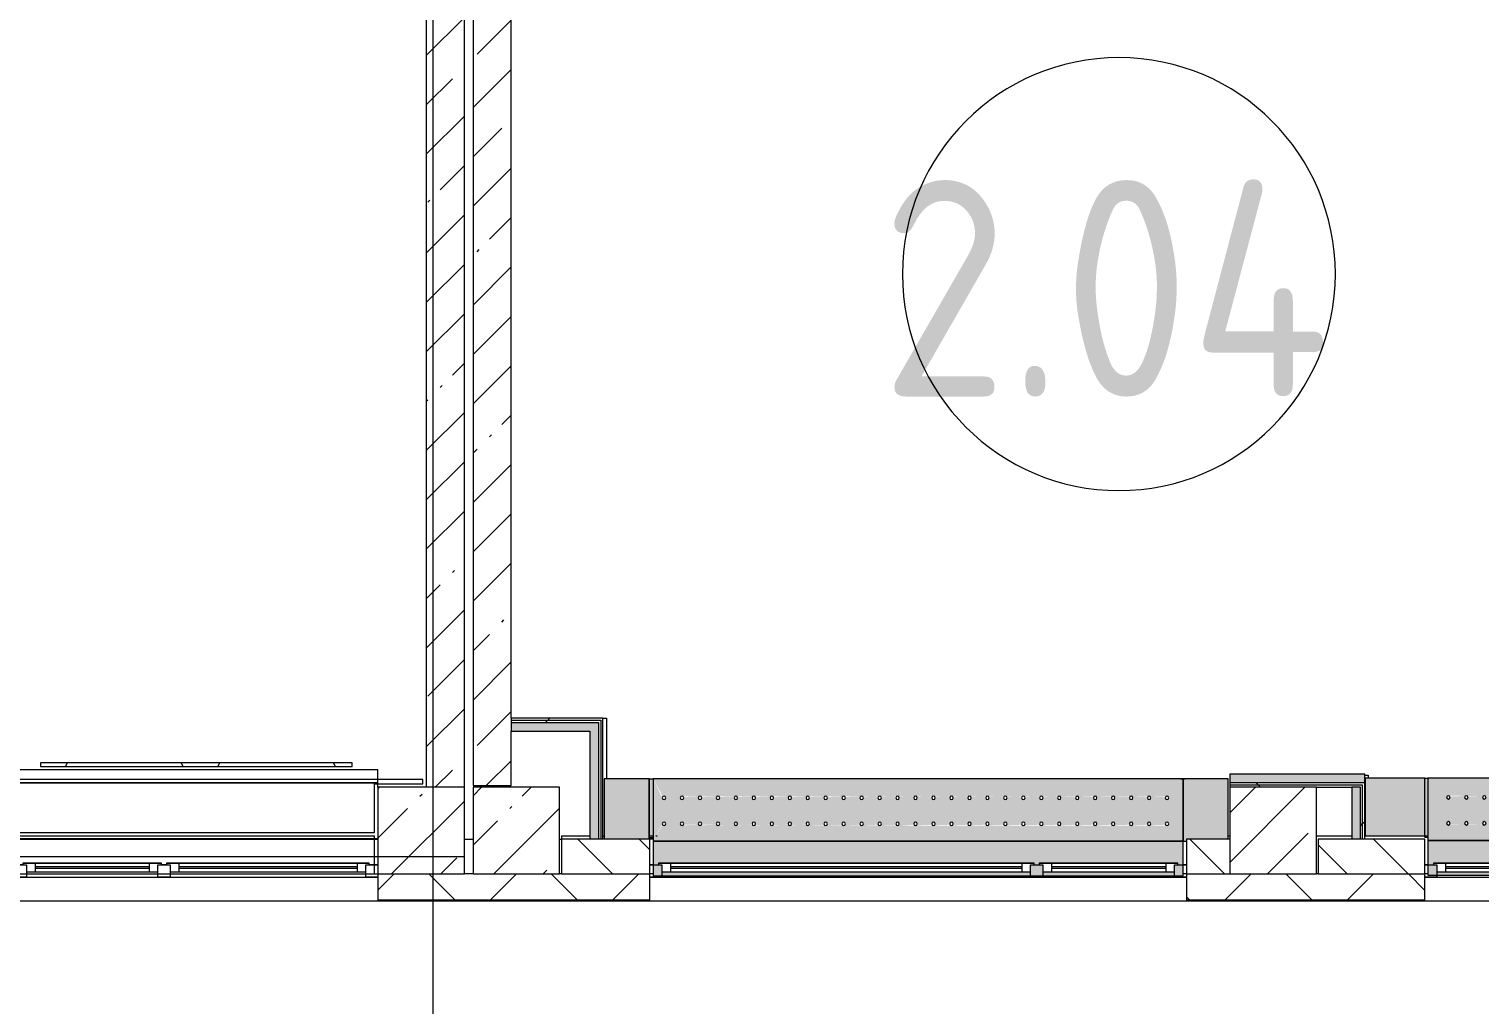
# Model space of a CAD drawing. Header units: millimetres. Extents: x 39815 to 261742, y -8553 to 29000.
# Drawn here: x 170707 to 179081, y -857 to 4779 of the extents above; entities that cross this region are included whole.
import ezdxf

# ---------------------------------------------------------------- set-up
doc = ezdxf.new("R2010")
doc.units = ezdxf.units.MM
for name, color, linetype, lineweight in [('A-AREA-IDEN', 7, 'Continuous', 9), ('A-GLAZ-2', 7, 'Continuous', 5), ('A-WALL-2', 7, 'Continuous', 9), ('A-WALL-4', 7, 'Continuous', 5), ('I-WALL-3', 7, 'Continuous', 5), ('S-COLS', 7, 'Continuous', 5), ('Знаки', 7, 'Continuous', 5), ('Оси', 7, 'Continuous', 9)]:
    doc.layers.add(name, color=color, linetype=linetype, lineweight=lineweight)
for name, color, linetype, lineweight, true_color in [('A-FLOR-1', 7, 'Continuous', 5, 0xaaaaaa), ('I-WALL-1', 7, 'Continuous', 5, 0xe7e7e7), ('I-WALL-2', 7, 'Continuous', 9, 0xe7e7e7), ('Знаки-1', 7, 'Continuous', 5, 0x787878), ('Знаки-2', 7, 'Continuous', 5, 0xd7cfbf)]:
    doc.layers.add(name, color=color, linetype=linetype, lineweight=lineweight, true_color=true_color)
doc.styles.add('GOST Common_3', font='GOST_Common.ttf', dxfattribs={"width": 0.9, "height": 1250})
pattern_1 = [(45, (134731.94, 0), (-285.123, 285.123), []), (45, (135017.06, 0), (-285.123, 285.123), [504.031, -100.806, 16.764, -84.042])]
pattern_2 = [(135, (134731.94, 0), (-176.7767, -176.7767), [])]
pattern_3 = [(45, (134731.94, 0), (-530.33, 530.33), []), (135, (134731.94, 0), (-530.33, -530.33), [])]

# ---------------------------------------------------------------- blocks, each defined once
blk = doc.blocks.new('BSC_Колонна _Прямоугольная - 500х500-V102-Общий план 2 этажа с размещением фрагментов 2_8-2_11')
at = {"layer": 'S-COLS'}
h = blk.add_hatch(dxfattribs=at)
h.set_pattern_fill('FP_50', color=256, style=0, pattern_type=2)
h.set_pattern_definition([(45, (-38790, -150), (-285.123, 285.123), []), (45, (-38504.88, -150), (-285.123, 285.123), [504.031, -100.806, 16.764, -84.042])])
h.paths.add_polyline_path([(-250, -250), (250, -250), (250, 250), (-250, 250)])
for p, q in [((250, 250), (-250, 250)), ((-250, 250), (-250, -250)), ((250, -250), (250, 250)), ((-250, -250), (250, -250))]:
    blk.add_line(p, q, dxfattribs=at)
blk = doc.blocks.new('BSC_Колонна _Прямоугольная - 500х500-V103-Общий план 2 этажа с размещением фрагментов 2_8-2_11')
at = {"layer": 'S-COLS'}
h = blk.add_hatch(dxfattribs=at)
h.set_pattern_fill('FP_51', color=256, style=0, pattern_type=2)
h.set_pattern_definition([(45, (-43160, -150), (-285.123, 285.123), []), (45, (-42874.88, -150), (-285.123, 285.123), [504.031, -100.806, 16.764, -84.042])])
h.paths.add_polyline_path([(-250, -250), (250, -250), (250, 250), (-250, 250)])
for p, q in [((250, 250), (-250, 250)), ((-250, 250), (-250, -250)), ((250, -250), (250, 250)), ((-250, -250), (250, -250))]:
    blk.add_line(p, q, dxfattribs=at)
blk = doc.blocks.new('120_Окно_СКБ_2Ст - 120_Окно_СКБ_2Ст 3100х2500 _мал_ створка слева-2_-22446420-Общий план 2 этажа с размещением фрагментов 2_8-2_11')
at = {"layer": 'A-GLAZ-2'}
for p, q in [((-1550, -127), (-1550, -57)), ((-1550, -57), (-1480, -57)), ((1550, -57), (-1550, -57)), ((-1480, -57), (-1480, -127)), ((-720, -127), (-720, -57)), ((-720, -57), (-650, -57)), ((-650, -57), (-650, -127)), ((1480, -127), (1480, -57)), ((1480, -57), (1550, -57)), ((1550, -57), (1550, -127)), ((-1480, -127), (-1550, -127)), ((-1550, -127), (-1530.2, -127)), ((-1480, -127), (-1500, -127)), ((-1500, -127), (-1500, -137)), ((-1500, -137), (-700, -137)), ((-700, -137), (-1500, -137)), ((-720, -87), (-1480, -87)), ((-1480, -87), (-1480, -127)), ((-1430, -137), (-1430, -87)), ((-1430, -107), (-770, -107)), ((-770, -117), (-1430, -117)), ((-770, -137), (-770, -87)), ((-720, -127), (-720, -87)), ((-650, -127), (-720, -127)), ((-700, -127), (-720, -127)), ((-700, -137), (-700, -127)), ((-650, -127), (-670, -127)), ((-670, -127), (-670, -137)), ((-670, -137), (1500, -137)), ((1500, -137), (-670, -137)), ((1480, -87), (-650, -87)), ((-650, -87), (-650, -127)), ((-600, -137), (-600, -87)), ((-600, -107), (1430, -107)), ((1430, -117), (-600, -117)), ((1430, -137), (1430, -87)), ((1480, -127), (1480, -87)), ((1550, -127), (1480, -127)), ((1500, -127), (1480, -127)), ((1500, -137), (1500, -127)), ((1529.8, -127), (1550, -127))]:
    blk.add_line(p, q, dxfattribs=at)
blk = doc.blocks.new('120_Окно_СКБ_2Ст - 120_Окно_СКБ_2Ст 2100х2400 _мал створка справа_-22446225-Общий план 2 этажа с размещением фрагментов 2_8-2_11')
at = {"layer": 'A-GLAZ-2'}
for p, q in [((-1050, -127), (-1050, -57)), ((-1050, -57), (-980, -57)), ((1050, -57), (-1050, -57)), ((-980, -57), (-980, -127)), ((150, -127), (150, -57)), ((150, -57), (220, -57)), ((220, -57), (220, -127)), ((980, -127), (980, -57)), ((980, -57), (1050, -57)), ((1050, -57), (1050, -127)), ((-980, -127), (-1050, -127)), ((-1050, -127), (-1000, -127)), ((-980, -127), (-1000, -127)), ((-1000, -127), (-1000, -137)), ((-1000, -137), (170, -137)), ((170, -137), (-1000, -137)), ((150, -87), (-980, -87)), ((-980, -87), (-980, -127)), ((-930, -137), (-930, -87)), ((-930, -107), (100, -107)), ((100, -117), (-930, -117)), ((100, -137), (100, -87)), ((150, -127), (150, -87)), ((220, -127), (150, -127)), ((170, -127), (150, -127)), ((170, -127), (200, -127)), ((170, -137), (170, -127)), ((220, -127), (200, -127)), ((200, -127), (200, -137)), ((200, -137), (1000, -137)), ((1000, -137), (200, -137)), ((980, -87), (220, -87)), ((220, -87), (220, -127)), ((270, -137), (270, -87)), ((270, -107), (930, -107)), ((930, -117), (270, -117)), ((930, -137), (930, -87)), ((980, -127), (980, -87)), ((1050, -127), (980, -127)), ((1000, -127), (980, -127)), ((1000, -127), (1050, -127)), ((1000, -137), (1000, -127))]:
    blk.add_line(p, q, dxfattribs=at)
blk = doc.blocks.new('BSC_Колонна _Прямоугольная - 500х500-V180-Общий план 2 этажа с размещением фрагментов 2_8-2_11')
at = {"layer": 'S-COLS'}
h = blk.add_hatch(dxfattribs=at)
h.set_pattern_fill('FP_115', color=256, style=0, pattern_type=2)
h.set_pattern_definition([(45, (-38240, -150), (-285.123, 285.123), []), (45, (-37954.88, -150), (-285.123, 285.123), [504.031, -100.806, 16.764, -84.042])])
h.paths.add_polyline_path([(-250, -250), (250, -250), (250, 250), (-250, 250), (-250, 5.9)])
for p, q in [((250, 250), (-250, 250)), ((-250, 250), (-250, -250)), ((250, -250), (250, 250)), ((-250, -250), (250, -250))]:
    blk.add_line(p, q, dxfattribs=at)
blk = doc.blocks.new('120_Окно_СКБ_1Ст - 120_Окно_СКБ_1Ст 900х2500_h_-V195-Общий план 2 этажа с размещением фрагментов 2_8-2_11')
at = {"layer": 'A-GLAZ-2'}
for p, q in [((-450, -127), (-450, -57)), ((-450, -57), (-380, -57)), ((450, -57), (-450, -57)), ((-380, -57), (-380, -127)), ((380, -127), (380, -57)), ((380, -57), (450, -57)), ((450, -57), (450, -127)), ((-380, -127), (-450, -127)), ((-450, -127), (-428.4, -127)), ((-380, -127), (-400, -127)), ((-400, -127), (-400, -137)), ((-400, -137), (400, -137)), ((400, -137), (-400, -137)), ((380, -87), (-380, -87)), ((-380, -87), (-380, -127)), ((-330, -137), (-330, -87)), ((-330, -107), (330, -107)), ((330, -117), (-330, -117)), ((330, -137), (330, -87)), ((380, -127), (380, -87)), ((450, -127), (380, -127)), ((400, -127), (380, -127)), ((400, -137), (400, -127)), ((431.6, -127), (450, -127))]:
    blk.add_line(p, q, dxfattribs=at)
blk = doc.blocks.new('Съемный металлический экран с перфорацией - E1-V246-Общий план 2 этажа с размещением фрагментов 2_8-2_11')
at = {"layer": 'Знаки-1'}
h = blk.add_hatch(dxfattribs=at)
h.set_pattern_fill('FP_182', color=256, style=0, pattern_type=2)
h.set_pattern_definition([(180, (37748.6, 541), (3e-14, -254), [68.059, -371.882]), (240, (37621.6, 506.97), (219.9705, -127), [68.059, -371.882]), (300, (37587.57, 379.97), (219.9705, 127), [68.059, -371.882]), (210, (37680.54, 541), (5e-05, -508), [68.059, -439.941]), (210, (37807.54, 321.03), (5e-05, -508), [68.059, -439.941]), (330, (37748.6, 541), (439.941, 254), [68.059, -439.941]), (330, (37621.6, 321.03), (439.941, 254), [68.059, -439.941]), (270, (37587.57, 448.03), (439.941, -254), [68.059, -439.941]), (270, (37841.57, 448.03), (439.941, -254), [68.059, -439.941])])
h.paths.add_polyline_path([(58.2, 20), (0, 20), (0, 0), (1800, 0), (1800, 20), (335.3, 20)])
at = {"layer": 'Знаки'}
for p, q in [((1800, 20), (0, 20)), ((0, 20), (0, 0)), ((0, 0), (1800, 0)), ((1800, 0), (1800, 20))]:
    blk.add_line(p, q, dxfattribs=at)
blk = doc.blocks.new('Зашивка без перфорации М3 - М3_3-V269-Общий план 2 этажа с размещением фрагментов 2_8-2_11')
at = {"layer": 'Знаки-2'}
blk.add_hatch(color=256, dxfattribs=at).paths.add_polyline_path([(-430, 169.4), (-430, -179.9), (-169.8, -179.9), (-169.8, 169.4), (-318.4, 169.4)])
at = {"layer": 'Знаки'}
for p, q in [((-430, 170.3), (-430, -179.9)), ((-169.8, -179.9), (-169.8, 169.4)), ((-430, -179.9), (-169.8, -179.9))]:
    blk.add_line(p, q, dxfattribs=at)
blk = doc.blocks.new('Зашивка_ опоясывающая панель - Зашивка_ опоясывающая панель-V270-Общий план 2 этажа с размещением фрагментов 2_8-2_11')
at = {"layer": 'Знаки-2'}
blk.add_hatch(color=256, dxfattribs=at).paths.add_polyline_path([(-407.7, -160), (-408.6, 180), (-430, 179.9), (-430, -160)])
at = {"layer": 'Знаки'}
for p, q in [((-430, -160), (-430, 180)), ((-430, 180), (-406, 180)), ((-430, -160), (-407.7, -160))]:
    blk.add_line(p, q, dxfattribs=at)
blk = doc.blocks.new('Зашивка радиатора_ с перфорацией М6 - Зашивка радиатора_ с перфорацией М6-V271-Общий план 2 этажа с размещением фрагментов 2_8-2_11')
at = {"layer": 'Знаки-2'}
h = blk.add_hatch(color=256, dxfattribs=at)
h.paths.add_polyline_path([(2690, 380), (-370, 380), (-370, 180), (2690, 180), (2690, 357.4)])
h.paths.add_polyline_path([(607.4, 357.4), (2640.2, 357.4), (2640.2, 317.4), (2660.2, 317.4), (2660.2, 307.4), (490.2, 307.4), (490.2, 317.4), (510.2, 317.4), (510.2, 357.4)])
h.paths.add_polyline_path([(440.2, 357.4), (440.2, 317.4), (460.2, 317.4), (460.2, 307.4), (-339.8, 307.4), (-339.8, 317.4), (-319.8, 317.4), (-319.8, 357.4), (53.2, 357.4)])
h = blk.add_hatch(color=256, dxfattribs=at)
h.paths.add_polyline_path([(2690, -179.9), (2634.6, -76.7), (2624.9, -79.3), (2617.8, -72.2), (2620.4, -62.6), (2630.1, -60), (2637.2, -67.1), (2679.1, -156.7)])
h.paths.add_polyline_path([(2690, 180), (-370, 180), (-370, -179.9), (2690, -179.9), (2690, 113.5)])
h.paths.add_polyline_path([(2690, 180), (2627.5, 70.4), (2618.8, 75.4), (2618.8, 85.4), (2627.5, 90.4), (2636.2, 85.4), (2637.5, 80.4), (2655, 113.5)])
h.paths.add_polyline_path([(1071.2, 90.4), (2532.4, 85.4), (2532.4, 75.4), (2523.7, 70.4), (2515.1, 75.4), (2515.1, 85.4), (2518.7, 89), (2428.7, 85.4), (2428.7, 75.4), (2420, 70.4), (2411.3, 75.4), (2411.3, 85.4), (2408.6, 89), (2324.9, 85.4), (2324.9, 75.4), (2316.2, 70.4), (2307.6, 75.4), (2307.6, 85.4), (2311.2, 89), (2221.2, 85.4), (2221.2, 75.4), (2212.5, 70.4), (2203.8, 75.4), (2203.8, 85.4), (2207.5, 89), (2117.4, 85.4), (2117.4, 75.4), (2108.7, 70.4), (2100.1, 75.4), (2100.1, 85.4), (2103.7, 89), (2013.7, 85.4), (2013.7, 75.4), (2005, 70.4), (1996.3, 75.4), (1996.3, 85.4), (1992.9, 89), (1909.9, 85.4), (1909.9, 75.4), (1901.2, 70.4), (1892.6, 75.4), (1892.6, 85.4), (1896.2, 89), (1806.2, 85.4), (1806.2, 75.4), (1797.5, 70.4), (1788.8, 75.4), (1788.8, 85.4), (1792.5, 89), (1702.4, 85.4), (1702.4, 75.4), (1693.7, 70.4), (1685.1, 75.4), (1685.1, 85.4), (1688.7, 89), (1598.7, 85.4), (1598.7, 75.4), (1590, 70.4), (1581.3, 75.4), (1581.3, 85.4), (1577.3, 89), (1494.9, 85.4), (1494.9, 75.4), (1486.2, 70.4), (1477.6, 75.4), (1477.6, 85.4), (1481.2, 89), (1391.2, 85.4), (1391.2, 75.4), (1382.5, 70.4), (1373.8, 75.4), (1373.8, 85.4), (1377.5, 89), (1287.4, 85.4), (1287.4, 75.4), (1278.7, 70.4), (1270.1, 75.4), (1270.1, 85.4), (1273.7, 89), (1183.7, 85.4), (1183.7, 75.4), (1175, 70.4), (1166.3, 75.4), (1166.3, 85.4), (1170, 89), (1079.9, 85.4), (1079.9, 75.4), (1071.2, 70.4), (1062.6, 75.4), (1062.6, 85.4), (1066.2, 89), (976.2, 85.4), (976.2, 75.4), (967.5, 70.4), (958.8, 75.4), (958.8, 85.4), (962.5, 89), (872.4, 85.4), (872.4, 75.4), (863.7, 70.4), (855.1, 75.4), (855.1, 85.4), (858.7, 89), (768.7, 85.4), (768.7, 75.4), (760, 70.4), (751.3, 75.4), (751.3, 85.4), (755, 89), (664.9, 85.4), (664.9, 75.4), (656.2, 70.4), (647.6, 75.4), (647.6, 85.4), (651.2, 89), (561.2, 85.4), (561.2, 75.4), (552.5, 70.4), (543.8, 75.4), (543.8, 85.4), (547.5, 89), (457.4, 85.4), (457.4, 75.4), (448.7, 70.4), (440.1, 75.4), (440.1, 85.4), (443.7, 89), (353.7, 85.4), (353.7, 75.4), (345, 70.4), (336.3, 75.4), (336.3, 85.4), (340, 89), (249.9, 85.4), (249.9, 75.4), (241.2, 70.4), (232.6, 75.4), (232.6, 85.4), (236.2, 89), (146.2, 85.4), (146.2, 75.4), (137.5, 70.4), (128.8, 75.4), (128.8, 85.4), (132.5, 89), (42.4, 85.4), (42.4, 75.4), (33.7, 70.4), (25.1, 75.4), (25.1, 85.4), (28.7, 89), (-61.3, 85.4), (-61.3, 75.4), (-70, 70.4), (-78.7, 75.4), (-78.7, 85.4), (-75, 89), (-165.1, 85.4), (-165.1, 75.4), (-173.8, 70.4), (-182.4, 75.4), (-182.4, 85.4), (-178.8, 89), (-268.8, 85.4), (-268.8, 75.4), (-277.5, 70.4), (-286.2, 75.4), (-286.2, 85.4), (-277.5, 90.4), (-274.9, 90), (1023, 90.4)])
h.paths.add_polyline_path([(137.5, -59.6), (146.2, -64.6), (146.2, -74.6), (142.5, -78.3), (232.6, -74.6), (232.6, -64.6), (241.2, -59.6), (249.9, -64.6), (249.9, -74.6), (246.2, -78.3), (336.3, -74.6), (336.3, -64.6), (345, -59.6), (353.7, -64.6), (353.7, -74.6), (350, -78.3), (440.1, -74.6), (440.1, -64.6), (448.7, -59.6), (457.4, -64.6), (457.4, -74.6), (453.7, -78.3), (543.8, -74.6), (543.8, -64.6), (552.5, -59.6), (561.2, -64.6), (561.2, -74.6), (557.5, -78.3), (647.6, -74.6), (647.6, -64.6), (656.2, -59.6), (664.9, -64.6), (664.9, -74.6), (661.2, -78.3), (751.3, -74.6), (751.3, -64.6), (760, -59.6), (768.7, -64.6), (768.7, -74.6), (765, -78.3), (855.1, -74.6), (855.1, -64.6), (863.7, -59.6), (872.4, -64.6), (872.4, -74.6), (868.7, -78.3), (958.8, -74.6), (958.8, -64.6), (967.5, -59.6), (976.2, -64.6), (976.2, -74.6), (972.5, -78.3), (1062.6, -74.6), (1062.6, -64.6), (1071.2, -59.6), (1079.9, -64.6), (1079.9, -74.6), (1076.2, -78.3), (1166.3, -74.6), (1166.3, -64.6), (1175, -59.6), (1183.7, -64.6), (1183.7, -74.6), (1180, -78.3), (1270.1, -74.6), (1270.1, -64.6), (1278.7, -59.6), (1287.4, -64.6), (1287.4, -74.6), (1283.7, -78.3), (1373.8, -74.6), (1373.8, -64.6), (1382.5, -59.6), (1391.2, -64.6), (1391.2, -74.6), (1387.5, -78.3), (1477.6, -74.6), (1477.6, -64.6), (1486.2, -59.6), (1494.9, -64.6), (1494.9, -74.6), (1491.2, -78.3), (1581.3, -74.6), (1581.3, -64.6), (1590, -59.6), (1598.7, -64.6), (1598.7, -74.6), (1595, -78.3), (1685.1, -74.6), (1685.1, -64.6), (1693.7, -59.6), (1702.4, -64.6), (1702.4, -74.6), (1698.7, -78.3), (1788.8, -74.6), (1788.8, -64.6), (1797.5, -59.6), (1806.2, -64.6), (1806.2, -74.6), (1802.5, -78.3), (1892.6, -74.6), (1892.6, -64.6), (1901.2, -59.6), (1909.9, -64.6), (1909.9, -74.6), (1906.2, -78.3), (1996.3, -74.6), (1996.3, -64.6), (2005, -59.6), (2013.7, -64.6), (2013.7, -74.6), (2010, -78.3), (2100.1, -74.6), (2100.1, -64.6), (2108.7, -59.6), (2117.4, -64.6), (2117.4, -74.6), (2113.8, -78.3), (2203.8, -74.6), (2203.8, -64.6), (2212.5, -59.6), (2221.2, -64.6), (2221.2, -74.6), (2217.5, -78.3), (2307.6, -74.6), (2307.6, -64.6), (2316.2, -59.6), (2324.9, -64.6), (2324.9, -74.6), (2321.2, -78.3), (2411.3, -74.6), (2411.3, -64.6), (2420, -59.6), (2428.7, -64.6), (2428.7, -74.6), (2425, -78.3), (2515.1, -74.6), (2515.1, -64.6), (2523.7, -59.6), (2532.4, -64.6), (2532.4, -74.6), (2523.7, -79.6), (2521.2, -79.3), (-286.2, -74.6), (-286.2, -64.6), (-277.5, -59.6), (-268.8, -64.6), (-268.8, -74.6), (-272.5, -78.3), (-182.4, -74.6), (-182.4, -64.6), (-173.8, -59.6), (-165.1, -64.6), (-165.1, -74.6), (-168.8, -78.3), (-78.7, -74.6), (-78.7, -64.6), (-70, -59.6), (-61.3, -64.6), (-61.3, -74.6), (-65, -78.3), (25.1, -74.6), (25.1, -64.6), (33.7, -59.6), (42.4, -64.6), (42.4, -74.6), (38.7, -78.3), (128.8, -74.6), (128.8, -64.6), (134.9, -60)])
at = {"layer": 'Знаки'}
for p, q in [((2690, 380), (-370, 380)), ((-370, 380), (-370, 180)), ((2690, 180), (2690, 380)), ((-370, 180), (2690, 180)), ((2690, 180), (-370, 180)), ((-370, 180), (-370, -179.9)), ((2690, -179.9), (2690, 180)), ((-370, -179.9), (2690, -179.9))]:
    blk.add_line(p, q, dxfattribs=at)
for centre, start, end in [((-277.5, 80.4), 0, 180), ((-173.8, 80.4), 0, 180), ((-70, 80.4), 0, 180), ((33.7, 80.4), 0, 180), ((137.5, 80.4), 0, 180), ((241.2, 80.4), 0, 180), ((345, 80.4), 0, 180), ((448.7, 80.4), 0, 180), ((552.5, 80.4), 0, 180), ((656.2, 80.4), 0, 180), ((760, 80.4), 0, 180), ((863.7, 80.4), 0, 180), ((967.5, 80.4), 0, 180), ((1071.2, 80.4), 0, 180), ((1175, 80.4), 0, 180), ((1278.7, 80.4), 0, 180), ((1382.5, 80.4), 0, 180), ((1486.2, 80.4), 0, 180), ((1590, 80.4), 0, 180), ((1693.7, 80.4), 0, 180), ((1797.5, 80.4), 0, 180), ((1901.2, 80.4), 0, 180), ((2005, 80.4), 0, 180), ((2108.7, 80.4), 0, 180), ((2212.5, 80.4), 0, 180), ((2316.2, 80.4), 0, 180), ((2420, 80.4), 0, 180), ((2523.7, 80.4), 0, 180), ((2627.5, 80.4), 0, 180), ((-277.5, 80.4), 180, 360), ((-173.8, 80.4), 180, 0), ((-70, 80.4), 180, 0), ((33.7, 80.4), 180, 360), ((137.5, 80.4), 180, 0), ((241.2, 80.4), 180, 0), ((345, 80.4), 180, 0), ((448.7, 80.4), 180, 0), ((552.5, 80.4), 180, 360), ((656.2, 80.4), 180, 0), ((760, 80.4), 180, 0), ((863.7, 80.4), 180, 0), ((967.5, 80.4), 180, 0), ((1071.2, 80.4), 180, 0), ((1175, 80.4), 180, 0), ((1278.7, 80.4), 180, 0), ((1382.5, 80.4), 180, 0), ((1486.2, 80.4), 180, 360), ((1590, 80.4), 180, 0), ((1693.7, 80.4), 180, 360), ((1797.5, 80.4), 180, 0), ((1901.2, 80.4), 180, 0), ((2005, 80.4), 180, 0), ((2108.7, 80.4), 180, 360), ((2212.5, 80.4), 180, 0), ((2316.2, 80.4), 180, 360), ((2420, 80.4), 180, 0), ((2523.7, 80.4), 180, 360), ((2627.5, 80.4), 180, 360), ((-277.5, -69.6), 0, 180), ((-277.5, -69.6), 180, 0), ((-173.8, -69.6), 0, 180), ((-173.8, -69.6), 180, 0), ((-70, -69.6), 0, 180), ((-70, -69.6), 180, 0), ((33.7, -69.6), 0, 180), ((33.7, -69.6), 180, 0), ((137.5, -69.6), 0, 180), ((137.5, -69.6), 180, 0), ((241.2, -69.6), 0, 180), ((241.2, -69.6), 180, 0), ((345, -69.6), 0, 180), ((345, -69.6), 180, 0), ((448.7, -69.6), 0, 180), ((448.7, -69.6), 180, 0), ((552.5, -69.6), 0, 180), ((552.5, -69.6), 180, 0), ((656.2, -69.6), 0, 180), ((656.2, -69.6), 180, 0), ((760, -69.6), 0, 180), ((760, -69.6), 180, 0), ((863.7, -69.6), 0, 180), ((863.7, -69.6), 180, 0), ((967.5, -69.6), 0, 180), ((967.5, -69.6), 180, 0), ((1071.2, -69.6), 0, 180), ((1071.2, -69.6), 180, 0), ((1175, -69.6), 0, 180), ((1175, -69.6), 180, 0), ((1278.7, -69.6), 0, 180), ((1278.7, -69.6), 180, 0), ((1382.5, -69.6), 0, 180), ((1382.5, -69.6), 180, 0), ((1486.2, -69.6), 0, 180), ((1486.2, -69.6), 180, 0), ((1590, -69.6), 0, 180), ((1590, -69.6), 180, 0), ((1693.7, -69.6), 0, 180), ((1693.7, -69.6), 180, 0), ((1797.5, -69.6), 0, 180), ((1797.5, -69.6), 180, 0), ((1901.2, -69.6), 0, 180), ((1901.2, -69.6), 180, 0), ((2005, -69.6), 0, 180), ((2005, -69.6), 180, 0), ((2108.7, -69.6), 0, 180), ((2108.7, -69.6), 180, 0), ((2212.5, -69.6), 0, 180), ((2212.5, -69.6), 180, 0), ((2316.2, -69.6), 0, 180), ((2316.2, -69.6), 180, 0), ((2420, -69.6), 0, 180), ((2420, -69.6), 180, 0), ((2523.7, -69.6), 0, 180), ((2523.7, -69.6), 180, 0), ((2627.5, -69.6), 0, 180), ((2627.5, -69.6), 180, 0)]:
    blk.add_arc(centre, 10, start, end, dxfattribs=at)
blk = doc.blocks.new('Зашивка без перфорации М3 - М3_3-V272-Общий план 2 этажа с размещением фрагментов 2_8-2_11')
at = {"layer": 'Знаки-2'}
blk.add_hatch(color=256, dxfattribs=at).paths.add_polyline_path([(-169.8, 180), (-189.8, 180), (-189.8, 169.3), (-430, 169.3), (-430, -179.9), (-169.8, -179.9), (-169.8, 169.3)])
at = {"layer": 'Знаки'}
for p, q in [((-430, 169.3), (-430, -179.9)), ((-169.8, 180), (-189.8, 180)), ((-169.8, -179.9), (-169.8, 180)), ((-430, -179.9), (-169.8, -179.9))]:
    blk.add_line(p, q, dxfattribs=at)
blk = doc.blocks.new('Зашивка радиатора_ с перфорацией М1 - Зашивка радиатора_ с перфорацией М1-V280-Общий план 2 этажа с размещением фрагментов 2_8-2_11')
at = {"layer": 'Знаки-2'}
h = blk.add_hatch(color=256, dxfattribs=at)
h.paths.add_polyline_path([(430, 380), (-430, 380), (-430, 180), (430, 180), (430, 360.1)])
h.paths.add_polyline_path([(-381.6, 360.1), (378.4, 360.1), (378.4, 320.1), (398.4, 320.1), (398.4, 310.1), (-401.6, 310.1), (-401.6, 320.1), (-381.6, 320.1)])
h = blk.add_hatch(color=256, dxfattribs=at)
h.paths.add_polyline_path([(430.2, 180), (-430, 180), (-430, -179.9), (430.2, -179.9), (430.2, 116.2)])
h.paths.add_polyline_path([(-310.3, 90.4), (-307.7, 90), (320.9, 85.4), (320.9, 75.4), (312.2, 70.4), (303.6, 75.4), (303.6, 85.4), (307.2, 89), (217.2, 85.4), (217.2, 75.4), (208.5, 70.4), (199.8, 75.4), (199.8, 85.4), (203.5, 89), (113.4, 85.4), (113.4, 75.4), (104.7, 70.4), (96.1, 75.4), (96.1, 85.4), (99.7, 89), (9.7, 85.4), (9.7, 75.4), (1, 70.4), (-7.7, 75.4), (-7.7, 85.4), (-4, 89), (-94.1, 85.4), (-94.1, 75.4), (-102.8, 70.4), (-111.4, 75.4), (-111.4, 85.4), (-107.8, 89), (-197.8, 85.4), (-197.8, 75.4), (-206.5, 70.4), (-215.2, 75.4), (-215.2, 85.4), (-211.5, 89), (-301.6, 85.4), (-301.6, 75.4), (-310.3, 70.4), (-318.9, 75.4), (-318.9, 85.4), (-312.8, 90)])
h.paths.add_polyline_path([(-102.8, -59.6), (-94.1, -64.6), (-94.1, -74.6), (-97.8, -78.3), (-7.7, -74.6), (-7.7, -64.6), (1, -59.6), (9.7, -64.6), (9.7, -74.6), (6, -78.3), (96.1, -74.6), (96.1, -64.6), (104.7, -59.6), (113.4, -64.6), (113.4, -74.6), (109.7, -78.3), (199.8, -74.6), (199.8, -64.6), (208.5, -59.6), (217.2, -64.6), (217.2, -74.6), (213.5, -78.3), (303.6, -74.6), (303.6, -64.6), (312.2, -59.6), (320.9, -64.6), (320.9, -74.6), (312.2, -79.6), (309.7, -79.3), (-318.9, -74.6), (-318.9, -64.6), (-310.3, -59.6), (-301.6, -64.6), (-301.6, -74.6), (-305.3, -78.3), (-215.2, -74.6), (-215.2, -64.6), (-206.5, -59.6), (-197.8, -64.6), (-197.8, -74.6), (-201.5, -78.3), (-111.4, -74.6), (-111.4, -64.6), (-105.3, -60)])
at = {"layer": 'Знаки'}
for p, q in [((430, 380), (-430, 380)), ((-430, 380), (-430, 180)), ((430, 180), (430, 380)), ((-430, 180), (430, 180)), ((430.2, 180), (-430, 180)), ((-430, 180), (-430, -179.9)), ((430.2, -179.9), (430.2, 180)), ((-430, -179.9), (430.2, -179.9))]:
    blk.add_line(p, q, dxfattribs=at)
for centre, start, end in [((-310.3, 80.4), 0, 180), ((-206.5, 80.4), 0, 180), ((-102.8, 80.4), 0, 180), ((1, 80.4), 0, 180), ((104.7, 80.4), 0, 180), ((208.5, 80.4), 0, 180), ((312.2, 80.4), 0, 180), ((-310.3, 80.4), 180, 0), ((-206.5, 80.4), 180, 360), ((-102.8, 80.4), 180, 0), ((1, 80.4), 180, 0), ((104.7, 80.4), 180, 360), ((208.5, 80.4), 180, 0), ((312.2, 80.4), 180, 0), ((-310.3, -69.6), 0, 180), ((-310.3, -69.6), 180, 0), ((-206.5, -69.6), 0, 180), ((-206.5, -69.6), 180, 0), ((-102.8, -69.6), 0, 180), ((-102.8, -69.6), 180, 0), ((1, -69.6), 0, 180), ((1, -69.6), 180, 0), ((104.7, -69.6), 0, 180), ((104.7, -69.6), 180, 0), ((208.5, -69.6), 0, 180), ((208.5, -69.6), 180, 0), ((312.2, -69.6), 0, 180), ((312.2, -69.6), 180, 0)]:
    blk.add_arc(centre, 10, start, end, dxfattribs=at)
blk = doc.blocks.new('Зашивка_ опоясывающая панель - Зашивка_ опоясывающая панель-V284-Общий план 2 этажа с размещением фрагментов 2_8-2_11')
at = {"layer": 'Знаки-2'}
blk.add_hatch(color=256, dxfattribs=at).paths.add_polyline_path([(-411.2, -160), (-411.3, 180), (-430, 179.9), (-430, -160)])
at = {"layer": 'Знаки'}
for p, q in [((-430, -160), (-430, 180)), ((-430, 180), (-406, 180)), ((-430, -160), (-411.2, -160))]:
    blk.add_line(p, q, dxfattribs=at)
blk = doc.blocks.new('Зашивка_ опоясывающая панель - Зашивка_ опоясывающая панель-V294-Общий план 2 этажа с размещением фрагментов 2_8-2_11')
at = {"layer": 'Знаки'}
blk.add_line((-430, 180), (-406, 180), dxfattribs=at)
blk = doc.blocks.new('Зашивка без перфорации М3_2_1 - М3_2_6-31137784-Общий план 2 этажа с размещением фрагментов 2_8-2_11')
at = {"layer": 'Знаки-2'}
blk.add_hatch(color=256, dxfattribs=at).paths.add_polyline_path([(-79.8, 152.1), (-423.7, 152.1), (-423.7, -179.9), (-79.8, -179.9)])
at = {"layer": 'Знаки'}
for p, q in [((-79.8, -179.9), (-79.8, 152.1)), ((-423.7, -179.9), (-79.8, -179.9))]:
    blk.add_line(p, q, dxfattribs=at)
blk = doc.blocks.new('Зашивка приборов отопления25 - Зашивка приборов отопления-33322064-Общий план 2 этажа с размещением фрагментов 2_8-2_11')
at = {"layer": 'A-WALL-4'}
for p, q in [((36640, 23400), (34540, 23400)), ((34540, 23104), (34540, 23079)), ((34540, 23079), (36640, 23079)), ((36640, 23079), (34540, 23079)), ((34540, 23079), (34540, 23004)), ((34540, 23004), (36640, 23004))]:
    blk.add_line(p, q, dxfattribs=at)
blk = doc.blocks.new('Марка_Помещения - Номер-25198446-Общий план 2 этажа с размещением фрагментов 2_8-2_11')
at = {"layer": 'A-AREA-IDEN'}
for start, end in [(360, 180), (180, 360)]:
    blk.add_arc((0, 0), 2.5, start, end, dxfattribs=at)

msp = doc.modelspace()

# ---------------------------------------------------------------- hatches: boundary and pattern name
at = {"layer": 'A-WALL-4'}
h = msp.add_hatch(dxfattribs=at)
h.set_pattern_fill('FP_71', color=256, style=0, pattern_type=2)
h.set_pattern_definition(pattern_2)
h.paths.add_polyline_path([(177641.9, -100), (177641.9, 100), (177391.9, 100), (177391.9, -100), (177503.2, -100)])
h.paths.add_polyline_path([(174177.9, -100), (174291.9, -100), (174291.9, 100), (173781.9, 100), (173781.9, -100)])
h = msp.add_hatch(dxfattribs=at)
h.set_pattern_fill('FP_71', color=256, style=0, pattern_type=2)
h.set_pattern_definition(pattern_2)
h.paths.add_polyline_path([(178611.6, -100), (178768.3, -100), (178768.3, 100), (178151.9, 100), (178151.9, -100)])
h.paths.add_polyline_path([(179720, -100), (180041.9, -100), (180041.9, 100), (179668.3, 100), (179668.3, -100)])
h = msp.add_hatch(dxfattribs=at)
h.set_pattern_fill('FP_61', color=256, style=0, pattern_type=2)
h.set_pattern_definition([(45, (134731.94, 0), (-353.5534, 353.5534), []), (135, (134731.94, 0), (-353.5534, -353.5534), [])])
h.paths.add_polyline_path([(210431.9, -250), (210431.9, -100), (206291.9, -100), (206291.9, -250), (210201.6, -250)])
h.paths.add_polyline_path([(204105.3, -250), (205391.9, -250), (205391.9, -100), (201791.9, -100), (201791.9, -250), (201888.5, -250)])
h.paths.add_polyline_path([(195641.9, -250), (196791.9, -250), (196791.9, -100), (195641.9, -100)])
h.paths.add_polyline_path([(193541.9, -250), (193541.9, -100), (192791.9, -100), (192791.9, -250), (193021.1, -250)])
h.paths.add_polyline_path([(199891.9, -250), (200891.9, -250), (200891.9, -100), (199891.9, -100)])
h.paths.add_polyline_path([(191641.9, -250), (191891.9, -250), (191891.9, -100), (191141.9, -100), (191141.9, -250), (191358.4, -250)])
h.paths.add_polyline_path([(188033.2, -250), (188041.9, -250), (188041.9, -100), (186641.9, -100), (186641.9, -250), (187479, -250)])
h.paths.add_polyline_path([(182491.1, -250), (183541.9, -250), (183541.9, -100), (182141.9, -100), (182141.9, -250)])
h.paths.add_polyline_path([(179720, -250), (180041.9, -250), (180041.9, -100), (179668.3, -100), (179668.3, -250)])
h.paths.add_polyline_path([(177503.2, -250), (178768.3, -250), (178768.3, -100), (177391.9, -100), (177391.9, -250)])
h.paths.add_polyline_path([(168601.9, -250), (168601.9, -100), (167741.9, -100), (167741.9, -250), (168081.6, -250)])
h.paths.add_polyline_path([(169501.9, -250), (170621.9, -250), (170621.9, -100), (169501.9, -100)])
h.paths.add_polyline_path([(165310.5, -250), (165641.9, -250), (165641.9, -100), (163941.7, -100), (163941.7, -250), (164756.3, -250)])
h.paths.add_polyline_path([(172721.9, -250), (174291.9, -250), (174291.9, -100), (172721.9, -100)])
h.paths.add_polyline_path([(150841.9, -250), (151991.9, -250), (151991.9, -100), (150841.9, -100)])
h.paths.add_polyline_path([(160876.8, -250), (161141.7, -250), (161141.7, -100), (159541.9, -100), (159541.9, -250), (160322.6, -250)])
h.paths.add_polyline_path([(152891.9, -250), (153541.9, -250), (153541.9, -100), (152891.9, -100)])
h.paths.add_polyline_path([(156341.9, -250), (157441.9, -250), (157441.9, -100), (156341.9, -100)])
h.paths.add_polyline_path([(137600, -250), (138461.9, -250), (138461.9, -100), (134471.9, -100), (134471.9, -250)])
h.paths.add_polyline_path([(147741.9, -250), (147741.9, -100), (146391.9, -100), (146391.9, -250), (147575.8, -250)])
h.paths.add_polyline_path([(143291.9, -250), (143291.9, -100), (139361.9, -100), (139361.9, -250), (143142.1, -250)])
at = {"layer": 'I-WALL-1'}
msp.add_hatch(color=256, dxfattribs=at).paths.add_polyline_path([(178396.9, 100), (178396.9, 400), (178346.9, 400), (178346.9, 100)])
at = {"layer": 'I-WALL-2'}
for points in [[(173946.9, 725), (173996.9, 725), (173996.9, 775), (173491.9, 775), (173491.9, 725)], [(173996.9, 100), (173996.9, 725), (173946.9, 725), (173946.9, 100)], [(178421.9, 425), (178421.9, 475), (177641.9, 475), (177641.9, 425), (178057.4, 425)]]:
    msp.add_hatch(color=256, dxfattribs=at).paths.add_polyline_path(points)
at = {"layer": 'I-WALL-3'}
h = msp.add_hatch(dxfattribs=at)
h.set_pattern_fill('FP_69', color=256, style=0, pattern_type=2)
h.set_pattern_definition(pattern_1)
h.paths.add_polyline_path([(173069.5, 400), (173221.9, 400), (173221.9, 7400), (173001.9, 7400), (173001.9, 400)])
h = msp.add_hatch(dxfattribs=at)
h.set_pattern_fill('FP_69', color=256, style=0, pattern_type=2)
h.set_pattern_definition(pattern_1)
h.paths.add_polyline_path([(173491.9, 410), (173491.9, 7380), (173271.9, 7380), (173271.9, 410)])
h = msp.add_hatch(dxfattribs=at)
h.set_pattern_fill('FP_176', color=256, style=0, pattern_type=2)
h.set_pattern_definition(pattern_3)
h.paths.add_polyline_path([(174009.4, 787.5), (174021.9, 787.5), (174021.9, 800), (173491.9, 800), (173491.9, 787.5)])
h = msp.add_hatch(dxfattribs=at)
h.set_pattern_fill('FP_176', color=256, style=0, pattern_type=2)
h.set_pattern_definition(pattern_3)
h.paths.add_polyline_path([(173996.9, 775), (174009.4, 775), (174009.4, 787.5), (173491.9, 787.5), (173491.9, 775)])
h = msp.add_hatch(dxfattribs=at)
h.set_pattern_fill('FP_176', color=256, style=0, pattern_type=2)
h.set_pattern_definition(pattern_3)
h.paths.add_polyline_path([(178409.4, 412.5), (178421.9, 412.5), (178421.9, 425), (177641.9, 425), (177641.9, 412.5), (178057.4, 412.5)])
h = msp.add_hatch(dxfattribs=at)
h.set_pattern_fill('FP_176', color=256, style=0, pattern_type=2)
h.set_pattern_definition(pattern_3)
h.paths.add_polyline_path([(178409.4, 400), (178409.4, 412.5), (177641.9, 412.5), (177641.9, 400), (178396.9, 400)])
h = msp.add_hatch(dxfattribs=at)
h.set_pattern_fill('FP_176', color=256, style=0, pattern_type=2)
h.set_pattern_definition(pattern_3)
h.paths.add_polyline_path([(178409.4, 100), (178409.4, 400), (178396.9, 400), (178396.9, 100)])
h = msp.add_hatch(dxfattribs=at)
h.set_pattern_fill('FP_176', color=256, style=0, pattern_type=2)
h.set_pattern_definition(pattern_3)
h.paths.add_polyline_path([(178409.4, 100), (178421.9, 100), (178421.9, 412.5), (178409.4, 412.5), (178409.4, 400)])

# ---------------------------------------------------------------- linework, layer by layer
at = {"layer": 'A-FLOR-1'}
for p, q in [((174021.9, 800), (174041.9, 800)), ((174041.9, 800), (174041.9, 449.3)), ((172981.9, 445), (170621.9, 445)), ((172701.9, 140), (172701.9, 420)), ((172701.9, 420), (172981.9, 420)), ((172981.9, 420), (172981.9, 445)), ((178421.9, 470), (178441.9, 470)), ((178441.9, 470), (178441.9, 452)), ((170621.9, 140), (172701.9, 140)), ((172701.9, 100), (172721.9, 100)), ((173221.9, 100), (173271.9, 100)), ((173771.9, 100), (173781.9, 100))]:
    msp.add_line(p, q, dxfattribs=at)
at = {"layer": 'A-WALL-2'}
for p, q in [((173491.9, 800), (173491.9, 725)), ((173491.9, 787.5), (174009.4, 787.5)), ((173491.9, 775), (173996.9, 775)), ((173996.9, 775), (173996.9, 100)), ((174009.4, 787.5), (174009.4, 100)), ((178421.9, 425), (177641.9, 425)), ((178409.4, 412.5), (177641.9, 412.5)), ((178396.9, 400), (178346.9, 400)), ((178396.9, 100), (178396.9, 400)), ((178409.4, 100), (178409.4, 412.5)), ((173781.9, -100), (174291.9, -100)), ((177391.9, -100), (177641.9, -100)), ((178151.9, -100), (178768.3, -100)), ((172721.9, -250), (174291.9, -250)), ((177391.9, -250), (178768.3, -250)), ((172721.9, -253), (174291.9, -253)), ((177391.9, -253), (178768.3, -253))]:
    msp.add_line(p, q, dxfattribs=at)
at = {"layer": 'A-WALL-4'}
for p, q in [((168341.9, 100), (172701.9, 100)), ((174312.2, 100), (173781.9, 100)), ((173781.9, 100), (173781.9, -100)), ((174291.9, -258), (174291.9, 100)), ((177641.9, 100), (177391.9, 100)), ((177391.9, 100), (177391.9, -258)), ((178768.3, 100), (178151.9, 100)), ((178151.9, 100), (178151.9, -100)), ((178768.3, -258), (178768.3, 100)), ((168601.9, -100), (172721.9, -100)), ((172721.9, -100), (172721.9, -258)), ((173271.9, -100), (173221.9, -100)), ((173781.9, -100), (173771.9, -100)), ((177372.2, -100), (177372.2, -100)), ((178151.9, -100), (178141.9, -100)), ((193541.9, -258), (169501.9, -258))]:
    msp.add_line(p, q, dxfattribs=at)
at = {"layer": 'I-WALL-3'}
for p, q in [((173221.9, 400), (173221.9, 7400)), ((173271.9, 7380), (173271.9, 410)), ((173491.9, 800), (173491.9, 7380)), ((173001.9, 5270), (173001.9, 400)), ((174021.9, 800), (173491.9, 800)), ((174021.9, 100), (174021.9, 800)), ((173491.9, 410), (173491.9, 725)), ((173491.9, 725), (173946.9, 725)), ((173946.9, 725), (173946.9, 100)), ((178421.9, 475), (177641.9, 475)), ((177641.9, 475), (177641.9, 400)), ((178421.9, 100), (178421.9, 475)), ((173271.9, 410), (173491.9, 410)), ((178141.9, 400), (178346.9, 400)), ((178346.9, 400), (178346.9, 100)), ((170621.2, 120), (172701.9, 120)), ((172701.9, -100), (172701.9, 120)), ((173781.9, 120), (173946.9, 120)), ((173781.9, 120), (173781.9, 100)), ((174021.5, 120), (174029.2, 120)), ((174289.5, 120), (174312.2, 120)), ((174328, 120), (174334.9, 120)), ((177632.2, 120), (177641.9, 120)), ((178141.9, 120), (178346.9, 120)), ((178421.1, 120), (178786.5, 120)), ((174312.2, -100), (174291.9, -100)), ((177391.9, -100), (177372.2, -100)), ((178786.7, -100), (178768.3, -100))]:
    msp.add_line(p, q, dxfattribs=at)
at = {"layer": 'Оси'}
for p, q in [((173041.9, -4552.8), (173041.9, 7947.2)), ((160721.9, 0), (173221.9, 0))]:
    msp.add_line(p, q, dxfattribs=at)

# ---------------------------------------------------------------- block references
at = {"layer": 'A-AREA-IDEN', "xscale": 499.9999999999995, "yscale": 499.9999999999995, "zscale": 499.9999999999995}
msp.add_blockref('Марка_Помещения - Номер-25198446-Общий план 2 этажа с размещением фрагментов 2_8-2_11', (177001.8, 3363.6), dxfattribs=at)
at = {"layer": 'A-GLAZ-2', "rotation": 180}
for name, p in [('120_Окно_СКБ_2Ст - 120_Окно_СКБ_2Ст 2100х2400 _мал створка справа_-22446225-Общий план 2 этажа с размещением фрагментов 2_8-2_11', (171671.9, -175)), ('120_Окно_СКБ_2Ст - 120_Окно_СКБ_2Ст 3100х2500 _мал_ створка слева-2_-22446420-Общий план 2 этажа с размещением фрагментов 2_8-2_11', (175841.9, -175)), ('120_Окно_СКБ_1Ст - 120_Окно_СКБ_1Ст 900х2500_h_-V195-Общий план 2 этажа с размещением фрагментов 2_8-2_11', (179218.3, -175))]:
    msp.add_blockref(name, p, dxfattribs=at)
at = {"layer": 'A-WALL-4', "rotation": 180}
msp.add_blockref('Зашивка приборов отопления25 - Зашивка приборов отопления-33322064-Общий план 2 этажа с размещением фрагментов 2_8-2_11', (207261.9, 23504), dxfattribs=at)
at = {"layer": 'S-COLS'}
for name, p in [('BSC_Колонна _Прямоугольная - 500х500-V180-Общий план 2 этажа с размещением фрагментов 2_8-2_11', (172971.9, 150)), ('BSC_Колонна _Прямоугольная - 500х500-V102-Общий план 2 этажа с размещением фрагментов 2_8-2_11', (173521.9, 150)), ('BSC_Колонна _Прямоугольная - 500х500-V103-Общий план 2 этажа с размещением фрагментов 2_8-2_11', (177891.9, 150))]:
    msp.add_blockref(name, p, dxfattribs=at)
at = {"layer": 'Знаки', "rotation": 180}
for name, p in [('Съемный металлический экран с перфорацией - E1-V246-Общий план 2 этажа с размещением фрагментов 2_8-2_11', (172573.5, 541)), ('Зашивка без перфорации М3 - М3_3-V269-Общий план 2 этажа с размещением фрагментов 2_8-2_11', (173859.5, 269.4)), ('Зашивка радиатора_ с перфорацией М6 - Зашивка радиатора_ с перфорацией М6-V271-Общий план 2 этажа с размещением фрагментов 2_8-2_11', (177002.2, 269.4)), ('Зашивка без перфорации М3 - М3_3-V272-Общий план 2 этажа с размещением фрагментов 2_8-2_11', (177202.2, 269.3)), ('Зашивка без перфорации М3_2_1 - М3_2_6-31137784-Общий план 2 этажа с размещением фрагментов 2_8-2_11', (178344, 272.1)), ('Зашивка радиатора_ с перфорацией М1 - Зашивка радиатора_ с перфорацией М1-V280-Общий план 2 этажа с размещением фрагментов 2_8-2_11', (179216.7, 272.1))]:
    msp.add_blockref(name, p, dxfattribs=at)
at = {"layer": 'Знаки'}
for name, p in [('Зашивка_ опоясывающая панель - Зашивка_ опоясывающая панель-V270-Общий план 2 этажа с размещением фрагментов 2_8-2_11', (174719.8, 269.4)), ('Зашивка_ опоясывающая панель - Зашивка_ опоясывающая панель-V294-Общий план 2 этажа с размещением фрагментов 2_8-2_11', (177790.2, 269.4)), ('Зашивка_ опоясывающая панель - Зашивка_ опоясывающая панель-V284-Общий план 2 этажа с размещением фрагментов 2_8-2_11', (179197.7, 272.1))]:
    msp.add_blockref(name, p, dxfattribs=at)

# ---------------------------------------------------------------- texts
at = {"layer": 'A-AREA-IDEN', "insert": (175628.1, 3906.4), "char_height": 1250, "width": 3427.214, "attachment_point": 1, "style": 'GOST Common_3'}
msp.add_mtext('2.04', dxfattribs=at)

doc.saveas('drawing.dxf')
